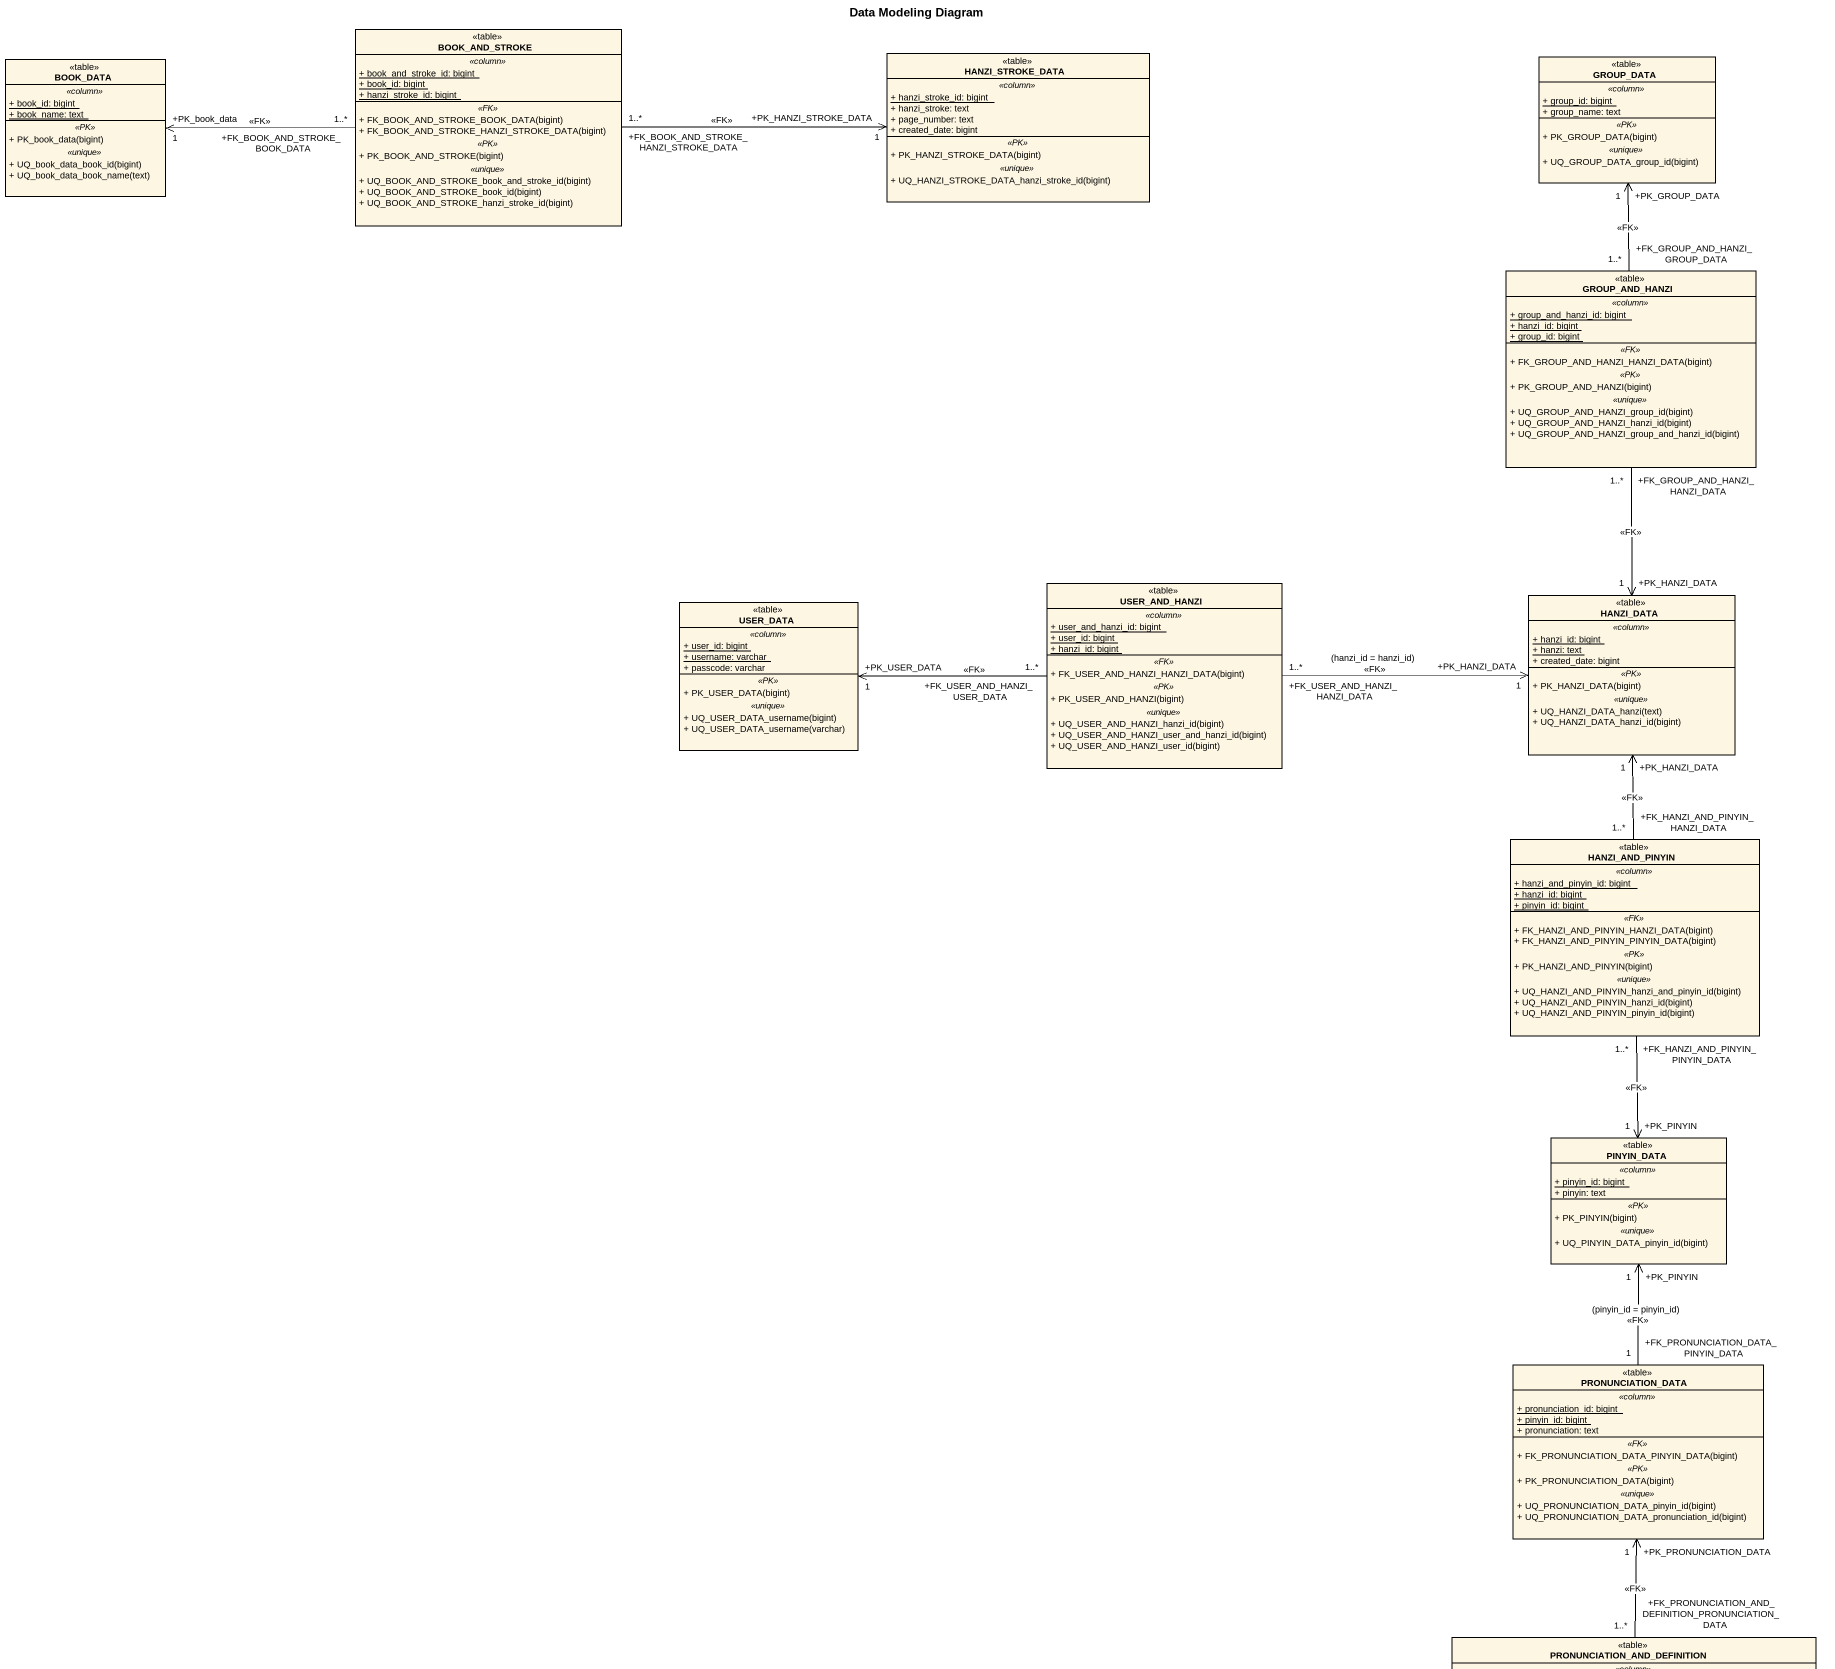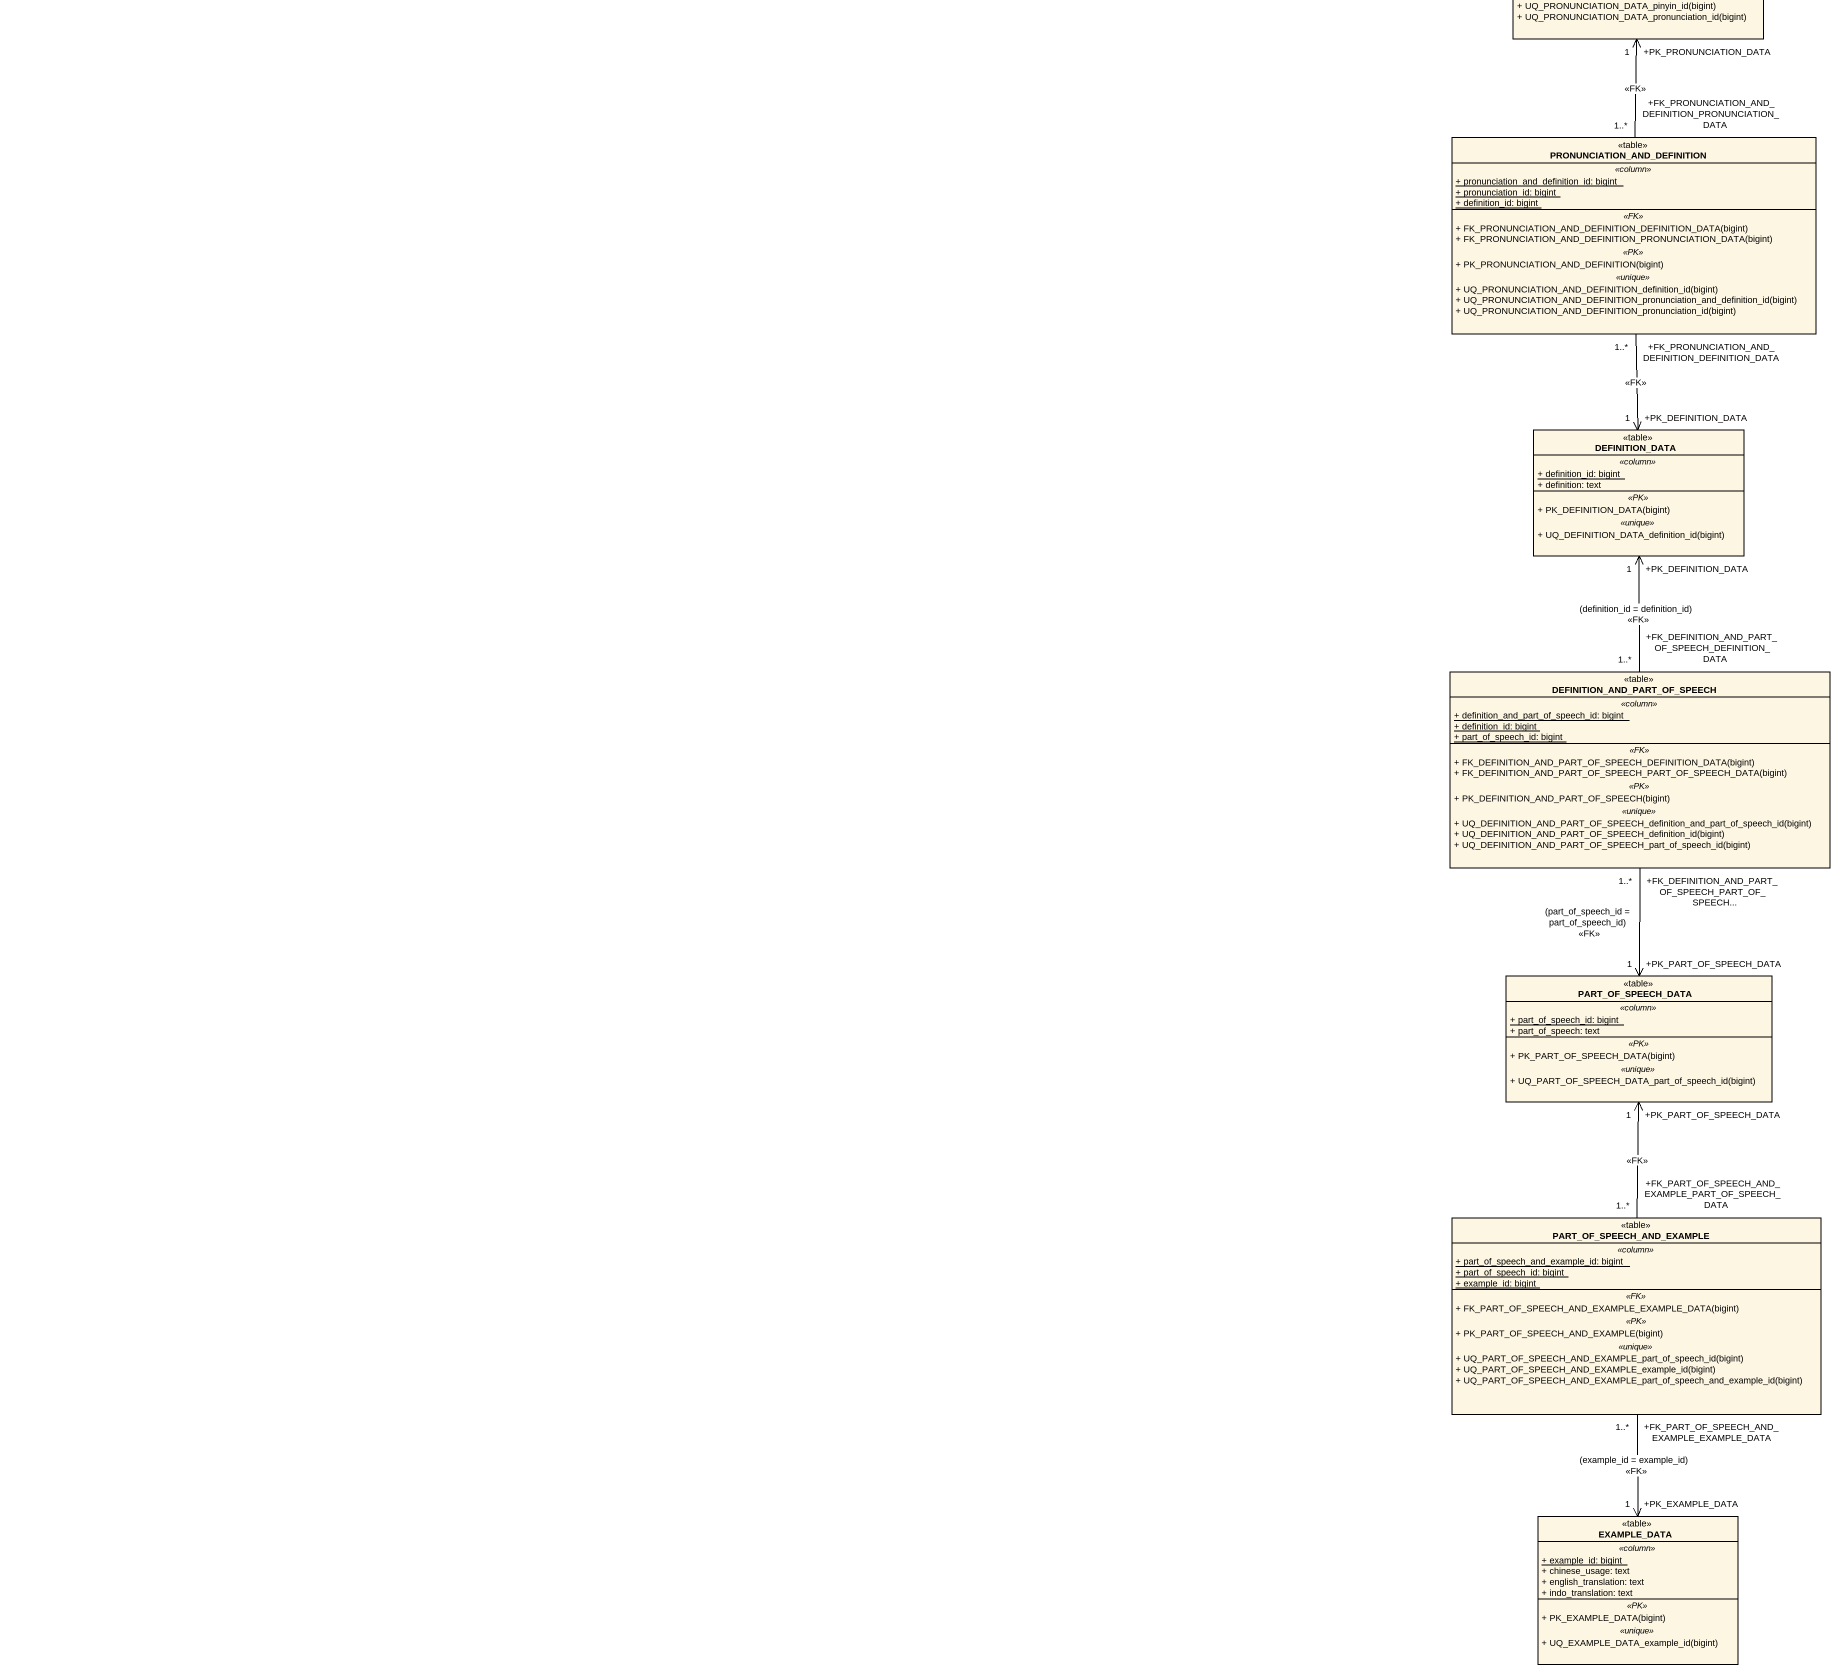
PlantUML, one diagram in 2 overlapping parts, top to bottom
@startuml
title Data Modeling Diagram
hide circle
hide empty members
skinparam classAttributeIconSize 0
class BOOK_DATA <<table>> {
  .. <<column>> ..
  {static} + book_id: bigint
  {static} + book_name: text
  .. <<PK>> ..
  + PK_book_data(bigint)
  .. <<unique>> ..
  + UQ_book_data_book_id(bigint)
  + UQ_book_data_book_name(text)
}
class BOOK_AND_STROKE <<table>> {
  .. <<column>> ..
  {static} + book_and_stroke_id: bigint
  {static} + book_id: bigint
  {static} + hanzi_stroke_id: bigint
  .. <<FK>> ..
  + FK_BOOK_AND_STROKE_BOOK_DATA(bigint)
  + FK_BOOK_AND_STROKE_HANZI_STROKE_DATA(bigint)
  .. <<PK>> ..
  + PK_BOOK_AND_STROKE(bigint)
  .. <<unique>> ..
  + UQ_BOOK_AND_STROKE_book_and_stroke_id(bigint)
  + UQ_BOOK_AND_STROKE_book_id(bigint)
  + UQ_BOOK_AND_STROKE_hanzi_stroke_id(bigint)
}
class HANZI_STROKE_DATA <<table>> {
  .. <<column>> ..
  {static} + hanzi_stroke_id: bigint
  + hanzi_stroke: text
  + page_number: text
  + created_date: bigint
  .. <<PK>> ..
  + PK_HANZI_STROKE_DATA(bigint)
  .. <<unique>> ..
  + UQ_HANZI_STROKE_DATA_hanzi_stroke_id(bigint)
}
class GROUP_DATA <<table>> {
  .. <<column>> ..
  {static} + group_id: bigint
  + group_name: text
  .. <<PK>> ..
  + PK_GROUP_DATA(bigint)
  .. <<unique>> ..
  + UQ_GROUP_DATA_group_id(bigint)
}
class GROUP_AND_HANZI <<table>> {
  .. <<column>> ..
  {static} + group_and_hanzi_id: bigint
  {static} + hanzi_id: bigint
  {static} + group_id: bigint
  .. <<FK>> ..
  + FK_GROUP_AND_HANZI_HANZI_DATA(bigint)
  .. <<PK>> ..
  + PK_GROUP_AND_HANZI(bigint)
  .. <<unique>> ..
  + UQ_GROUP_AND_HANZI_group_id(bigint)
  + UQ_GROUP_AND_HANZI_hanzi_id(bigint)
  + UQ_GROUP_AND_HANZI_group_and_hanzi_id(bigint)
}
class USER_DATA <<table>> {
  .. <<column>> ..
  {static} + user_id: bigint
  {static} + username: varchar
  + passcode: varchar
  .. <<PK>> ..
  + PK_USER_DATA(bigint)
  .. <<unique>> ..
  + UQ_USER_DATA_username(bigint)
  + UQ_USER_DATA_username(varchar)
}
class USER_AND_HANZI <<table>> {
  .. <<column>> ..
  {static} + user_and_hanzi_id: bigint
  {static} + user_id: bigint
  {static} + hanzi_id: bigint
  .. <<FK>> ..
  + FK_USER_AND_HANZI_HANZI_DATA(bigint)
  .. <<PK>> ..
  + PK_USER_AND_HANZI(bigint)
  .. <<unique>> ..
  + UQ_USER_AND_HANZI_hanzi_id(bigint)
  + UQ_USER_AND_HANZI_user_and_hanzi_id(bigint)
  + UQ_USER_AND_HANZI_user_id(bigint)
}
class HANZI_DATA <<table>> {
  .. <<column>> ..
  {static} + hanzi_id: bigint
  {static} + hanzi: text
  + created_date: bigint
  .. <<PK>> ..
  + PK_HANZI_DATA(bigint)
  .. <<unique>> ..
  + UQ_HANZI_DATA_hanzi(text)
  + UQ_HANZI_DATA_hanzi_id(bigint)
}
class HANZI_AND_PINYIN <<table>> {
  .. <<column>> ..
  {static} + hanzi_and_pinyin_id: bigint
  {static} + hanzi_id: bigint
  {static} + pinyin_id: bigint
  .. <<FK>> ..
  + FK_HANZI_AND_PINYIN_HANZI_DATA(bigint)
  + FK_HANZI_AND_PINYIN_PINYIN_DATA(bigint)
  .. <<PK>> ..
  + PK_HANZI_AND_PINYIN(bigint)
  .. <<unique>> ..
  + UQ_HANZI_AND_PINYIN_hanzi_and_pinyin_id(bigint)
  + UQ_HANZI_AND_PINYIN_hanzi_id(bigint)
  + UQ_HANZI_AND_PINYIN_pinyin_id(bigint)
}
class PINYIN_DATA <<table>> {
  .. <<column>> ..
  {static} + pinyin_id: bigint
  + pinyin: text
  .. <<PK>> ..
  + PK_PINYIN(bigint)
  .. <<unique>> ..
  + UQ_PINYIN_DATA_pinyin_id(bigint)
}
class PRONUNCIATION_DATA <<table>> {
  .. <<column>> ..
  {static} + pronunciation_id: bigint
  {static} + pinyin_id: bigint
  + pronunciation: text
  .. <<FK>> ..
  + FK_PRONUNCIATION_DATA_PINYIN_DATA(bigint)
  .. <<PK>> ..
  + PK_PRONUNCIATION_DATA(bigint)
  .. <<unique>> ..
  + UQ_PRONUNCIATION_DATA_pinyin_id(bigint)
  + UQ_PRONUNCIATION_DATA_pronunciation_id(bigint)
}
class PRONUNCIATION_AND_DEFINITION <<table>> {
  .. <<column>> ..
  {static} + pronunciation_and_definition_id: bigint
  {static} + pronunciation_id: bigint
  {static} + definition_id: bigint
  .. <<FK>> ..
  + FK_PRONUNCIATION_AND_DEFINITION_DEFINITION_DATA(bigint)
  + FK_PRONUNCIATION_AND_DEFINITION_PRONUNCIATION_DATA(bigint)
  .. <<PK>> ..
  + PK_PRONUNCIATION_AND_DEFINITION(bigint)
  .. <<unique>> ..
  + UQ_PRONUNCIATION_AND_DEFINITION_definition_id(bigint)
  + UQ_PRONUNCIATION_AND_DEFINITION_pronunciation_and_definition_id(bigint)
  + UQ_PRONUNCIATION_AND_DEFINITION_pronunciation_id(bigint)
}
class DEFINITION_DATA <<table>> {
  .. <<column>> ..
  {static} + definition_id: bigint
  + definition: text
  .. <<PK>> ..
  + PK_DEFINITION_DATA(bigint)
  .. <<unique>> ..
  + UQ_DEFINITION_DATA_definition_id(bigint)
}
class "DEFINITION_AND_PART_OF_SPEECH" as DEFINITION_AND_PART_OF <<table>> {
  .. <<column>> ..
  {static} + definition_and_part_of_speech_id: bigint
  {static} + definition_id: bigint
  {static} + part_of_speech_id: bigint
  .. <<FK>> ..
  + FK_DEFINITION_AND_PART_OF_SPEECH_DEFINITION_DATA(bigint)
  + FK_DEFINITION_AND_PART_OF_SPEECH_PART_OF_SPEECH_DATA(bigint)
  .. <<PK>> ..
  + PK_DEFINITION_AND_PART_OF_SPEECH(bigint)
  .. <<unique>> ..
  + UQ_DEFINITION_AND_PART_OF_SPEECH_definition_and_part_of_speech_id(bigint)
  + UQ_DEFINITION_AND_PART_OF_SPEECH_definition_id(bigint)
  + UQ_DEFINITION_AND_PART_OF_SPEECH_part_of_speech_id(bigint)
}
class PART_OF_SPEECH_DATA <<table>> {
  .. <<column>> ..
  {static} + part_of_speech_id: bigint
  + part_of_speech: text
  .. <<PK>> ..
  + PK_PART_OF_SPEECH_DATA(bigint)
  .. <<unique>> ..
  + UQ_PART_OF_SPEECH_DATA_part_of_speech_id(bigint)
}
class PART_OF_SPEECH_AND_EXAMPLE <<table>> {
  .. <<column>> ..
  {static} + part_of_speech_and_example_id: bigint
  {static} + part_of_speech_id: bigint
  {static} + example_id: bigint
  .. <<FK>> ..
  + FK_PART_OF_SPEECH_AND_EXAMPLE_EXAMPLE_DATA(bigint)
  .. <<PK>> ..
  + PK_PART_OF_SPEECH_AND_EXAMPLE(bigint)
  .. <<unique>> ..
  + UQ_PART_OF_SPEECH_AND_EXAMPLE_part_of_speech_id(bigint)
  + UQ_PART_OF_SPEECH_AND_EXAMPLE_example_id(bigint)
  + UQ_PART_OF_SPEECH_AND_EXAMPLE_part_of_speech_and_example_id(bigint)
}
class EXAMPLE_DATA <<table>> {
  .. <<column>> ..
  {static} + example_id: bigint
  + chinese_usage: text
  + english_translation: text
  + indo_translation: text
  .. <<PK>> ..
  + PK_EXAMPLE_DATA(bigint)
  .. <<unique>> ..
  + UQ_EXAMPLE_DATA_example_id(bigint)
}
BOOK_AND_STROKE "+FK_BOOK_AND_STROKE_BOOK_DATA\n1..*" -left-> "+PK_book_data\n1" BOOK_DATA : <<FK>>
BOOK_AND_STROKE "+FK_BOOK_AND_STROKE_HANZI_STROKE_DATA\n1..*" -right-> "+PK_HANZI_STROKE_DATA\n1" HANZI_STROKE_DATA : <<FK>>
GROUP_AND_HANZI "+FK_GROUP_AND_HANZI_GROUP_DATA\n1..*" -up-> "+PK_GROUP_DATA\n1" GROUP_DATA : <<FK>>
GROUP_AND_HANZI "+FK_GROUP_AND_HANZI_HANZI_DATA\n1..*" --> "+PK_HANZI_DATA\n1" HANZI_DATA : <<FK>>
USER_AND_HANZI "+FK_USER_AND_HANZI_USER_DATA\n1..*" -left-> "+PK_USER_DATA\n1" USER_DATA : <<FK>>
USER_AND_HANZI "+FK_USER_AND_HANZI_HANZI_DATA\n1..*" -right-> "+PK_HANZI_DATA\n1" HANZI_DATA : (hanzi_id = hanzi_id)\n<<FK>>
HANZI_AND_PINYIN "+FK_HANZI_AND_PINYIN_HANZI_DATA\n1..*" -up-> "+PK_HANZI_DATA\n1" HANZI_DATA : <<FK>>
HANZI_AND_PINYIN "+FK_HANZI_AND_PINYIN_PINYIN_DATA\n1..*" --> "+PK_PINYIN\n1" PINYIN_DATA : <<FK>>
PRONUNCIATION_DATA "+FK_PRONUNCIATION_DATA_PINYIN_DATA\n1" -up-> "+PK_PINYIN\n1" PINYIN_DATA : (pinyin_id = pinyin_id)\n<<FK>>
PRONUNCIATION_AND_DEFINITION "+FK_PRONUNCIATION_AND_DEFINITION_PRONUNCIATION_DATA\n1..*" -up-> "+PK_PRONUNCIATION_DATA\n1" PRONUNCIATION_DATA : <<FK>>
PRONUNCIATION_AND_DEFINITION "+FK_PRONUNCIATION_AND_DEFINITION_DEFINITION_DATA\n1..*" --> "+PK_DEFINITION_DATA\n1" DEFINITION_DATA : <<FK>>
DEFINITION_AND_PART_OF "+FK_DEFINITION_AND_PART_OF_SPEECH_DEFINITION_DATA\n1..*" -up-> "+PK_DEFINITION_DATA\n1" DEFINITION_DATA : (definition_id = definition_id)\n<<FK>>
DEFINITION_AND_PART_OF "+FK_DEFINITION_AND_PART_OF_SPEECH_PART_OF_SPEECH...\n1..*" --> "+PK_PART_OF_SPEECH_DATA\n1" PART_OF_SPEECH_DATA : (part_of_speech_id = part_of_speech_id)\n<<FK>>
PART_OF_SPEECH_AND_EXAMPLE "+FK_PART_OF_SPEECH_AND_EXAMPLE_PART_OF_SPEECH_DATA\n1..*" -up-> "+PK_PART_OF_SPEECH_DATA\n1" PART_OF_SPEECH_DATA : <<FK>>
PART_OF_SPEECH_AND_EXAMPLE "+FK_PART_OF_SPEECH_AND_EXAMPLE_EXAMPLE_DATA\n1..*" --> "+PK_EXAMPLE_DATA\n1" EXAMPLE_DATA : (example_id = example_id)\n<<FK>>
@enduml
